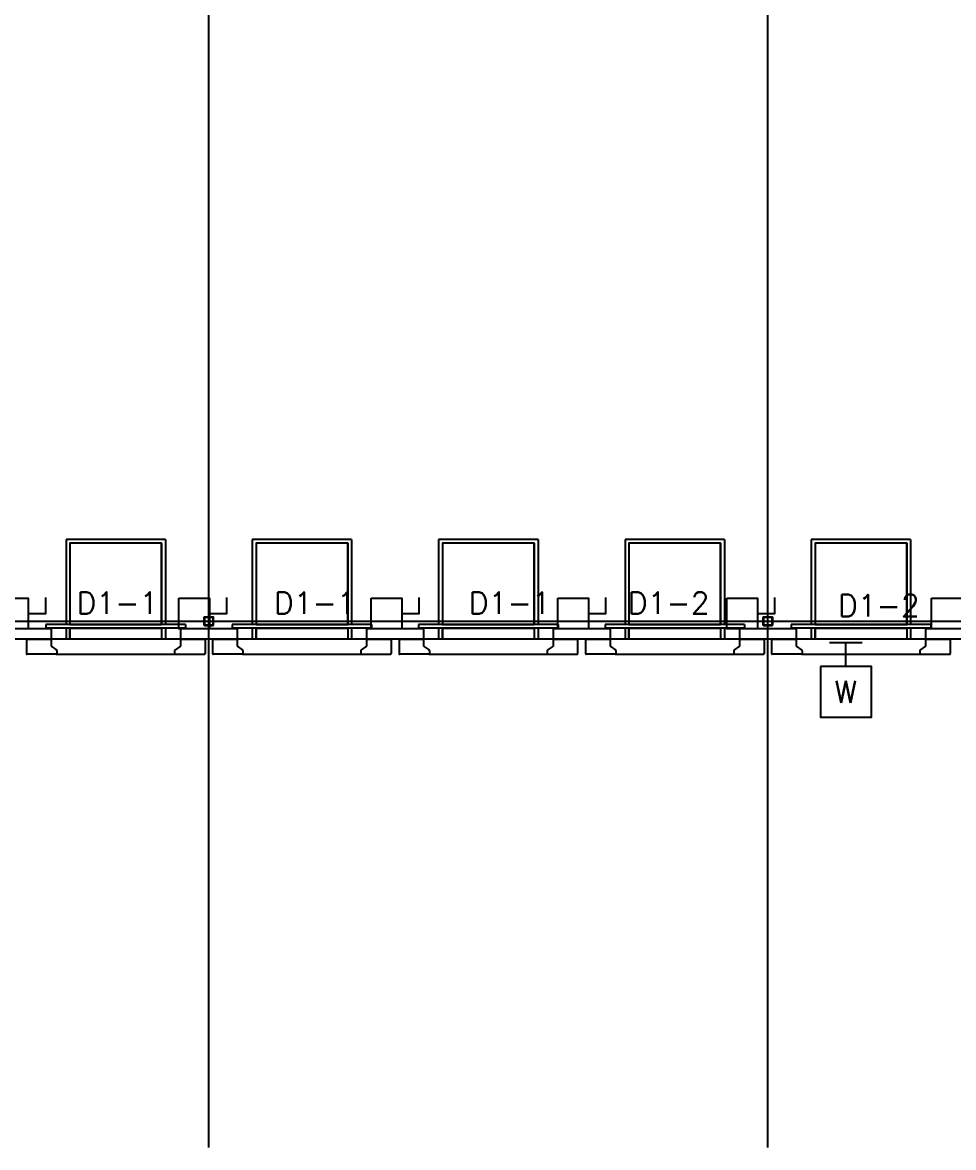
# Model space of a CAD drawing. Header units: millimetres. Extents: x 626570 to 643256, y 6233 to 11343.
# Drawn here: x 631704 to 632423, y 6628 to 7497 of the extents above; entities that cross this region are included whole.
import ezdxf
from ezdxf.enums import TextEntityAlignment as Align

# ---------------------------------------------------------------- set-up
doc = ezdxf.new("R2010")
doc.units = ezdxf.units.MM
doc.header["$LTSCALE"] = 4000
doc.header["$MEASUREMENT"] = 0
doc.linetypes.add('DASHDOT', pattern=[1, 0.5, -0.25, 0, -0.25])
doc.layers.get('0').update_dxf_attribs({"linetype": 'CONTINUOUS'})
for name, color, linetype in [('2012-201_DOOR', 4, 'CONTINUOUS'), ('2012-201_LEVELLER', 4, 'CONTINUOUS'), ('2012-201_WALL-CONCRETE', 7, 'CONTINUOUS'), ('2012-201_WALL-FLEXWALL', 7, 'CONTINUOUS'), ('LTG', 6, 'CONTINUOUS'), ('MASTERFOUNDATION_1', 4, 'DASHDOT'), ('MASTERFOUNDATION_25', 7, 'CONTINUOUS'), ('OVERHEAD-DOOR', 4, 'CONTINUOUS'), ('POWER', 3, 'CONTINUOUS')]:
    doc.layers.add(name, color=color, linetype=linetype)
doc.styles.get("Standard").update_dxf_attribs({"font": 'simplex.shx'})

# ---------------------------------------------------------------- blocks, each defined once
blk = doc.blocks.new('WD')
for p, q in [((322, 0), (-322, 0)), ((0, -465), (0, 0))]:
    blk.add_line(p, q)
blk.add_lwpolyline([(-500, -465), (-500, -1465), (500, -1465), (500, -465)], close=True)
blk.add_text('W', height=430).set_placement((0, -965), align=Align.MIDDLE)
blk = doc.blocks.new('SW')
blk.add_lwpolyline([(-300, 600), (300, 600), (300, 0), (-300, 0)], close=True)
blk.add_lwpolyline([(300, 300), (643, 300), (643, 614)])

msp = doc.modelspace()

# ---------------------------------------------------------------- linework, layer by layer
at = {"layer": '2012-201_DOOR', "linetype": 'Continuous'}
for p, q in [((631825.93, 7020.62), (631725.93, 7020.62)), ((631969.75, 7020.62), (631869.75, 7020.62)), ((632113.84, 7020.62), (632013.84, 7020.62)), ((632257.94, 7020.62), (632157.94, 7020.62)), ((632401.76, 7020.62), (632301.76, 7020.62))]:
    msp.add_line(p, q, dxfattribs=at)
at = {"layer": '2012-201_LEVELLER', "linetype": 'Continuous'}
for p, q in [((631814.32, 7097.63), (631737.54, 7097.63)), ((631737.54, 7097.63), (631737.54, 7031.89)), ((631814.32, 7097.63), (631814.32, 7031.89)), ((631958.13, 7097.63), (631881.36, 7097.63)), ((631881.36, 7097.63), (631881.36, 7031.89)), ((631958.13, 7097.63), (631958.13, 7031.89)), ((632102.23, 7097.63), (632025.46, 7097.63)), ((632025.46, 7097.63), (632025.46, 7031.89)), ((632102.23, 7097.63), (632102.23, 7031.89)), ((632246.32, 7097.63), (632169.55, 7097.63)), ((632169.55, 7097.63), (632169.55, 7031.89)), ((632246.32, 7097.63), (632246.32, 7031.89)), ((632390.14, 7097.63), (632313.37, 7097.63)), ((632313.37, 7097.63), (632313.37, 7031.89)), ((632390.14, 7097.63), (632390.14, 7031.89)), ((631811.36, 7094.68), (631740.5, 7094.68)), ((631740.5, 7094.68), (631740.5, 7031.89)), ((631811.36, 7094.68), (631811.36, 7031.89)), ((631955.18, 7094.68), (631884.32, 7094.68)), ((631884.32, 7094.68), (631884.32, 7031.89)), ((631955.18, 7094.68), (631955.18, 7031.89)), ((632099.28, 7094.68), (632028.41, 7094.68)), ((632028.41, 7094.68), (632028.41, 7031.89)), ((632099.28, 7094.68), (632099.28, 7031.89)), ((632243.37, 7094.68), (632172.5, 7094.68)), ((632172.5, 7094.68), (632172.5, 7031.89)), ((632243.37, 7094.68), (632243.37, 7031.89)), ((632387.19, 7094.68), (632316.32, 7094.68)), ((632316.32, 7094.68), (632316.32, 7031.89)), ((632387.19, 7094.68), (632387.19, 7031.89)), ((631737.54, 7028.94), (631737.54, 7020.62)), ((631740.5, 7028.94), (631740.5, 7020.62)), ((631811.36, 7028.94), (631811.36, 7020.62)), ((631814.32, 7028.94), (631814.32, 7020.62)), ((631881.36, 7028.94), (631881.36, 7020.62)), ((631884.32, 7028.94), (631884.32, 7020.62)), ((631955.18, 7028.94), (631955.18, 7020.62)), ((631958.13, 7028.94), (631958.13, 7020.62)), ((632025.46, 7028.94), (632025.46, 7020.62)), ((632028.41, 7028.94), (632028.41, 7020.62)), ((632099.28, 7028.94), (632099.28, 7020.62)), ((632102.23, 7028.94), (632102.23, 7020.62)), ((632169.55, 7028.94), (632169.55, 7020.62)), ((632172.5, 7028.94), (632172.5, 7020.62)), ((632243.37, 7028.94), (632243.37, 7020.62)), ((632246.32, 7028.94), (632246.32, 7020.62)), ((632313.37, 7028.94), (632313.37, 7020.62)), ((632316.32, 7028.94), (632316.32, 7020.62)), ((632387.19, 7028.94), (632387.19, 7020.62)), ((632390.14, 7028.94), (632390.14, 7020.62)), ((631811.36, 7020.62), (631740.5, 7020.62)), ((631955.18, 7020.62), (631884.32, 7020.62)), ((632099.28, 7020.62), (632028.41, 7020.62)), ((632243.37, 7020.62), (632172.5, 7020.62)), ((632387.19, 7020.62), (632316.32, 7020.62))]:
    msp.add_line(p, q, dxfattribs=at)
at = {"layer": '2012-201_LEVELLER', "linetype": 'Continuous', "flags": 128}
for points in [[(631811.36, 7031.89), (631811.36, 7094.68), (631740.5, 7094.68), (631740.5, 7031.89), (631811.36, 7031.89)], [(631955.18, 7031.89), (631955.18, 7094.68), (631884.32, 7094.68), (631884.32, 7031.89), (631955.18, 7031.89)], [(632099.28, 7031.89), (632099.28, 7094.68), (632028.41, 7094.68), (632028.41, 7031.89), (632099.28, 7031.89)], [(632243.37, 7031.89), (632243.37, 7094.68), (632172.5, 7094.68), (632172.5, 7031.89), (632243.37, 7031.89)], [(632387.19, 7031.89), (632387.19, 7094.68), (632316.32, 7094.68), (632316.32, 7031.89), (632387.19, 7031.89)], [(631811.36, 7028.94), (631811.36, 7020.62), (631740.5, 7020.62), (631740.5, 7028.94), (631811.36, 7028.94)], [(631955.18, 7028.94), (631955.18, 7020.62), (631884.32, 7020.62), (631884.32, 7028.94), (631955.18, 7028.94)], [(632099.28, 7028.94), (632099.28, 7020.62), (632028.41, 7020.62), (632028.41, 7028.94), (632099.28, 7028.94)], [(632243.37, 7028.94), (632243.37, 7020.62), (632172.5, 7020.62), (632172.5, 7028.94), (632243.37, 7028.94)], [(632387.19, 7028.94), (632387.19, 7020.62), (632316.32, 7020.62), (632316.32, 7028.94), (632387.19, 7028.94)]]:
    msp.add_lwpolyline(points, close=True, dxfattribs=at)
at = {"layer": '2012-201_WALL-CONCRETE', "linetype": 'Continuous'}
for p, q in [((631706.93, 7020.62), (631725.93, 7020.62)), ((631706.93, 7020.62), (631706.93, 7009.31)), ((631725.93, 7020.62), (631725.93, 7015.02)), ((631825.93, 7020.62), (631844.93, 7020.62)), ((631825.93, 7020.62), (631825.93, 7015.02)), ((631844.93, 7020.62), (631844.93, 7009.31)), ((631850.75, 7020.62), (631869.75, 7020.62)), ((631850.75, 7020.62), (631850.75, 7009.31)), ((631869.75, 7020.62), (631869.75, 7015.02)), ((631969.75, 7020.62), (631988.75, 7020.62)), ((631969.75, 7020.62), (631969.75, 7015.02)), ((631988.75, 7020.62), (631988.75, 7009.31)), ((631994.84, 7020.62), (632013.84, 7020.62)), ((631994.84, 7020.62), (631994.84, 7009.31)), ((632013.84, 7020.62), (632013.84, 7015.02)), ((632113.84, 7020.62), (632132.84, 7020.62)), ((632113.84, 7020.62), (632113.84, 7015.02)), ((632132.84, 7020.62), (632132.84, 7009.31)), ((632138.94, 7020.62), (632157.94, 7020.62)), ((632138.94, 7020.62), (632138.94, 7009.31)), ((632157.94, 7020.62), (632157.94, 7015.02)), ((632257.94, 7020.62), (632276.94, 7020.62)), ((632257.94, 7020.62), (632257.94, 7015.02)), ((632276.94, 7020.62), (632276.94, 7009.31)), ((632282.76, 7020.62), (632301.76, 7020.62)), ((632282.76, 7020.62), (632282.76, 7009.31)), ((632301.76, 7020.62), (632301.76, 7015.02)), ((632401.76, 7020.62), (632420.76, 7020.62)), ((632401.76, 7020.62), (632401.76, 7015.02)), ((632420.76, 7020.62), (632420.76, 7009.31)), ((631725.93, 7015.02), (631730.35, 7011.89)), ((631730.43, 7011.62), (631730.43, 7009.31)), ((631821.43, 7011.62), (631821.43, 7009.31)), ((631825.93, 7015.02), (631821.51, 7011.89)), ((631869.75, 7015.02), (631874.17, 7011.89)), ((631874.25, 7011.62), (631874.25, 7009.31)), ((631965.25, 7011.62), (631965.25, 7009.31)), ((631969.75, 7015.02), (631965.33, 7011.89)), ((632013.84, 7015.02), (632018.26, 7011.89)), ((632018.34, 7011.62), (632018.34, 7009.31)), ((632109.34, 7011.62), (632109.34, 7009.31)), ((632113.84, 7015.02), (632109.42, 7011.89)), ((632157.94, 7015.02), (632162.36, 7011.89)), ((632162.44, 7011.62), (632162.44, 7009.31)), ((632253.44, 7011.62), (632253.44, 7009.31)), ((632257.94, 7015.02), (632253.52, 7011.89)), ((632301.76, 7015.02), (632306.18, 7011.89)), ((632306.26, 7011.62), (632306.26, 7009.31)), ((632397.26, 7011.62), (632397.26, 7009.31)), ((632401.76, 7015.02), (632397.34, 7011.89)), ((631729.94, 7008.81), (631707.42, 7008.81)), ((631729.94, 7008.81), (631821.92, 7008.81)), ((631821.92, 7008.81), (631844.44, 7008.81)), ((631873.76, 7008.81), (631851.24, 7008.81)), ((631873.76, 7008.81), (631965.74, 7008.81)), ((631965.74, 7008.81), (631988.26, 7008.81)), ((632017.85, 7008.81), (631995.34, 7008.81)), ((632017.85, 7008.81), (632109.84, 7008.81)), ((632109.84, 7008.81), (632132.35, 7008.81)), ((632161.95, 7008.81), (632139.43, 7008.81)), ((632161.95, 7008.81), (632253.93, 7008.81)), ((632253.93, 7008.81), (632276.45, 7008.81)), ((632305.76, 7008.81), (632283.25, 7008.81)), ((632305.76, 7008.81), (632397.75, 7008.81)), ((632397.75, 7008.81), (632420.26, 7008.81))]:
    msp.add_line(p, q, dxfattribs=at)
for centre, start, end in [((631729.94, 7011.62), 0, 33.15), ((631821.92, 7011.62), 146.85, 180), ((631873.76, 7011.62), 0, 33.15), ((631965.74, 7011.62), 146.85, 180), ((632017.85, 7011.62), 0, 33.15), ((632109.84, 7011.62), 146.85, 180), ((632161.95, 7011.62), 0, 33.15), ((632253.93, 7011.62), 146.85, 180), ((632305.76, 7011.62), 0, 33.15), ((632397.75, 7011.62), 146.85, 180), ((631707.42, 7009.31), 180, 270), ((631729.94, 7009.31), 270, 0), ((631821.92, 7009.31), 180, 270), ((631844.44, 7009.31), 270, 0), ((631851.24, 7009.31), 180, 270), ((631873.76, 7009.31), 270, 0), ((631965.74, 7009.31), 180, 270), ((631988.26, 7009.31), 270, 0), ((631995.34, 7009.31), 180, 270), ((632017.85, 7009.31), 270, 0), ((632109.84, 7009.31), 180, 270), ((632132.35, 7009.31), 270, 0), ((632139.43, 7009.31), 180, 270), ((632161.95, 7009.31), 270, 0), ((632253.93, 7009.31), 180, 270), ((632276.45, 7009.31), 270, 0), ((632283.25, 7009.31), 180, 270), ((632305.76, 7009.31), 270, 0), ((632397.75, 7009.31), 180, 270), ((632420.26, 7009.31), 270, 0)]:
    msp.add_arc(centre, 0.492, start, end, dxfattribs=at)
at = {"layer": '2012-201_WALL-FLEXWALL', "linetype": 'Continuous'}
for p, q in [((631725.93, 7028.5), (631681.84, 7028.5)), ((631725.93, 7028.5), (631725.93, 7020.62)), ((631825.93, 7028.5), (631825.93, 7020.62)), ((631869.75, 7028.5), (631825.93, 7028.5)), ((631869.75, 7028.5), (631869.75, 7020.62)), ((631969.75, 7028.5), (631969.75, 7020.62)), ((632013.84, 7028.5), (631969.75, 7028.5)), ((632013.84, 7028.5), (632013.84, 7020.62)), ((632157.94, 7028.5), (632113.84, 7028.5)), ((632113.84, 7028.5), (632113.84, 7020.62)), ((632157.94, 7028.5), (632157.94, 7020.62)), ((632301.76, 7028.5), (632257.94, 7028.5)), ((632257.94, 7028.5), (632257.94, 7020.62)), ((632301.76, 7028.5), (632301.76, 7020.62)), ((632401.76, 7028.5), (632401.76, 7020.62)), ((632445.85, 7028.5), (632401.76, 7028.5)), ((631725.93, 7020.62), (631681.84, 7020.62)), ((631869.75, 7020.62), (631825.93, 7020.62)), ((632013.84, 7020.62), (631969.75, 7020.62)), ((632157.94, 7020.62), (632113.84, 7020.62)), ((632301.76, 7020.62), (632257.94, 7020.62)), ((632445.85, 7020.62), (632401.76, 7020.62))]:
    msp.add_line(p, q, dxfattribs=at)
at = {"layer": 'MASTERFOUNDATION_1', "linetype": 'DASHDOT'}
for p, q in [((631847.84, 6627.53), (631847.84, 11123.23)), ((632279.85, 6627.53), (632279.85, 11123.23)), ((626794.05, 7034.4), (643036.08, 7034.4))]:
    msp.add_line(p, q, dxfattribs=at)
at = {"layer": 'MASTERFOUNDATION_25', "linetype": 'Continuous', "flags": 128}
for points in [[(631844.96, 7037.9), (631850.72, 7037.9), (631850.74, 7037.9), (631850.76, 7037.9), (631850.78, 7037.9), (631850.8, 7037.9), (631850.83, 7037.89), (631850.85, 7037.89), (631850.87, 7037.89), (631850.89, 7037.88), (631850.91, 7037.87), (631850.93, 7037.87), (631850.95, 7037.86), (631850.97, 7037.85), (631850.99, 7037.84), (631851.01, 7037.83), (631851.03, 7037.82), (631851.05, 7037.81), (631851.07, 7037.8), (631851.08, 7037.78), (631851.1, 7037.77), (631851.12, 7037.76), (631851.13, 7037.74), (631851.15, 7037.73), (631851.16, 7037.71), (631851.18, 7037.7), (631851.19, 7037.68), (631851.21, 7037.66), (631851.22, 7037.65), (631851.23, 7037.63), (631851.24, 7037.61), (631851.26, 7037.59), (631851.27, 7037.57), (631851.28, 7037.55), (631851.29, 7037.53), (631851.29, 7037.51), (631851.3, 7037.49), (631851.31, 7037.47), (631851.32, 7037.45), (631851.32, 7037.43), (631851.33, 7037.41), (631851.33, 7037.39), (631851.33, 7037.37), (631851.34, 7037.35), (631851.34, 7037.33), (631851.34, 7037.3), (631851.34, 7037.28), (631851.34, 7031.53), (631851.34, 7031.5), (631851.34, 7031.48), (631851.34, 7031.46), (631851.33, 7031.44), (631851.33, 7031.42), (631851.33, 7031.4), (631851.32, 7031.37), (631851.32, 7031.35), (631851.31, 7031.33), (631851.3, 7031.31), (631851.29, 7031.29), (631851.29, 7031.27), (631851.28, 7031.25), (631851.27, 7031.23), (631851.26, 7031.21), (631851.24, 7031.2), (631851.23, 7031.18), (631851.22, 7031.16), (631851.21, 7031.14), (631851.19, 7031.13), (631851.18, 7031.11), (631851.16, 7031.09), (631851.15, 7031.08), (631851.13, 7031.06), (631851.12, 7031.05), (631851.1, 7031.04), (631851.08, 7031.02), (631851.07, 7031.01), (631851.05, 7031), (631851.03, 7030.99), (631851.01, 7030.98), (631850.99, 7030.97), (631850.97, 7030.96), (631850.95, 7030.95), (631850.93, 7030.94), (631850.91, 7030.93), (631850.89, 7030.93), (631850.87, 7030.92), (631850.85, 7030.92), (631850.83, 7030.91), (631850.8, 7030.91), (631850.78, 7030.91), (631850.76, 7030.9), (631850.74, 7030.9), (631850.72, 7030.9), (631844.96, 7030.9), (631844.94, 7030.9), (631844.92, 7030.9), (631844.9, 7030.91), (631844.87, 7030.91), (631844.85, 7030.91), (631844.83, 7030.92), (631844.81, 7030.92), (631844.79, 7030.93), (631844.77, 7030.93), (631844.75, 7030.94), (631844.73, 7030.95), (631844.71, 7030.96), (631844.69, 7030.97), (631844.67, 7030.98), (631844.65, 7030.99), (631844.63, 7031), (631844.61, 7031.01), (631844.6, 7031.02), (631844.58, 7031.04), (631844.56, 7031.05), (631844.54, 7031.06), (631844.53, 7031.08), (631844.51, 7031.09), (631844.5, 7031.11), (631844.48, 7031.13), (631844.47, 7031.14), (631844.46, 7031.16), (631844.45, 7031.18), (631844.43, 7031.2), (631844.42, 7031.21), (631844.41, 7031.23), (631844.4, 7031.25), (631844.39, 7031.27), (631844.38, 7031.29), (631844.38, 7031.31), (631844.37, 7031.33), (631844.36, 7031.35), (631844.36, 7031.37), (631844.35, 7031.4), (631844.35, 7031.42), (631844.35, 7031.44), (631844.34, 7031.46), (631844.34, 7031.48), (631844.34, 7031.5), (631844.34, 7031.53), (631844.34, 7037.28), (631844.34, 7037.3), (631844.34, 7037.33), (631844.34, 7037.35), (631844.35, 7037.37), (631844.35, 7037.39), (631844.35, 7037.41), (631844.36, 7037.43), (631844.36, 7037.45), (631844.37, 7037.47), (631844.38, 7037.49), (631844.38, 7037.51), (631844.39, 7037.53), (631844.4, 7037.55), (631844.41, 7037.57), (631844.42, 7037.59), (631844.43, 7037.61), (631844.45, 7037.63), (631844.46, 7037.65), (631844.47, 7037.66), (631844.48, 7037.68), (631844.5, 7037.7), (631844.51, 7037.71), (631844.53, 7037.73), (631844.54, 7037.74), (631844.56, 7037.76), (631844.58, 7037.77), (631844.6, 7037.78), (631844.61, 7037.8), (631844.63, 7037.81), (631844.65, 7037.82), (631844.67, 7037.83), (631844.69, 7037.84), (631844.71, 7037.85), (631844.73, 7037.86), (631844.75, 7037.87), (631844.77, 7037.87), (631844.79, 7037.88), (631844.81, 7037.89), (631844.83, 7037.89), (631844.85, 7037.89), (631844.87, 7037.9), (631844.9, 7037.9), (631844.92, 7037.9), (631844.94, 7037.9), (631844.96, 7037.9)], [(631844.96, 7037.59), (631850.72, 7037.59), (631850.73, 7037.59), (631850.74, 7037.59), (631850.75, 7037.59), (631850.76, 7037.59), (631850.77, 7037.59), (631850.78, 7037.58), (631850.79, 7037.58), (631850.8, 7037.58), (631850.81, 7037.58), (631850.82, 7037.57), (631850.83, 7037.57), (631850.84, 7037.56), (631850.85, 7037.56), (631850.86, 7037.55), (631850.87, 7037.55), (631850.88, 7037.54), (631850.89, 7037.54), (631850.9, 7037.53), (631850.91, 7037.53), (631850.92, 7037.52), (631850.92, 7037.51), (631850.93, 7037.5), (631850.94, 7037.5), (631850.95, 7037.49), (631850.95, 7037.48), (631850.96, 7037.47), (631850.97, 7037.46), (631850.97, 7037.45), (631850.98, 7037.45), (631850.98, 7037.44), (631850.99, 7037.43), (631850.99, 7037.42), (631851, 7037.41), (631851, 7037.4), (631851.01, 7037.39), (631851.01, 7037.38), (631851.01, 7037.37), (631851.02, 7037.36), (631851.02, 7037.35), (631851.02, 7037.34), (631851.02, 7037.32), (631851.02, 7037.31), (631851.03, 7037.3), (631851.03, 7037.29), (631851.03, 7037.28), (631851.03, 7031.53), (631851.03, 7031.51), (631851.03, 7031.5), (631851.02, 7031.49), (631851.02, 7031.48), (631851.02, 7031.47), (631851.02, 7031.46), (631851.02, 7031.45), (631851.01, 7031.44), (631851.01, 7031.43), (631851.01, 7031.42), (631851, 7031.41), (631851, 7031.4), (631850.99, 7031.39), (631850.99, 7031.38), (631850.98, 7031.37), (631850.98, 7031.36), (631850.97, 7031.35), (631850.97, 7031.34), (631850.96, 7031.34), (631850.95, 7031.33), (631850.95, 7031.32), (631850.94, 7031.31), (631850.93, 7031.3), (631850.92, 7031.3), (631850.92, 7031.29), (631850.91, 7031.28), (631850.9, 7031.28), (631850.89, 7031.27), (631850.88, 7031.26), (631850.87, 7031.26), (631850.86, 7031.25), (631850.85, 7031.25), (631850.84, 7031.24), (631850.83, 7031.24), (631850.82, 7031.24), (631850.81, 7031.23), (631850.8, 7031.23), (631850.79, 7031.23), (631850.78, 7031.22), (631850.77, 7031.22), (631850.76, 7031.22), (631850.75, 7031.22), (631850.74, 7031.22), (631850.73, 7031.22), (631850.72, 7031.22), (631844.96, 7031.22), (631844.95, 7031.22), (631844.94, 7031.22), (631844.93, 7031.22), (631844.92, 7031.22), (631844.91, 7031.22), (631844.9, 7031.22), (631844.89, 7031.23), (631844.88, 7031.23), (631844.87, 7031.23), (631844.86, 7031.24), (631844.85, 7031.24), (631844.84, 7031.24), (631844.83, 7031.25), (631844.82, 7031.25), (631844.81, 7031.26), (631844.8, 7031.26), (631844.79, 7031.27), (631844.78, 7031.28), (631844.77, 7031.28), (631844.76, 7031.29), (631844.75, 7031.3), (631844.75, 7031.3), (631844.74, 7031.31), (631844.73, 7031.32), (631844.72, 7031.33), (631844.72, 7031.34), (631844.71, 7031.34), (631844.7, 7031.35), (631844.7, 7031.36), (631844.69, 7031.37), (631844.69, 7031.38), (631844.68, 7031.39), (631844.68, 7031.4), (631844.67, 7031.41), (631844.67, 7031.42), (631844.67, 7031.43), (631844.66, 7031.44), (631844.66, 7031.45), (631844.66, 7031.46), (631844.66, 7031.47), (631844.66, 7031.48), (631844.65, 7031.49), (631844.65, 7031.5), (631844.65, 7031.51), (631844.65, 7031.53), (631844.65, 7037.28), (631844.65, 7037.29), (631844.65, 7037.3), (631844.65, 7037.31), (631844.66, 7037.32), (631844.66, 7037.34), (631844.66, 7037.35), (631844.66, 7037.36), (631844.66, 7037.37), (631844.67, 7037.38), (631844.67, 7037.39), (631844.67, 7037.4), (631844.68, 7037.41), (631844.68, 7037.42), (631844.69, 7037.43), (631844.69, 7037.44), (631844.7, 7037.45), (631844.7, 7037.45), (631844.71, 7037.46), (631844.72, 7037.47), (631844.72, 7037.48), (631844.73, 7037.49), (631844.74, 7037.5), (631844.75, 7037.5), (631844.75, 7037.51), (631844.76, 7037.52), (631844.77, 7037.53), (631844.78, 7037.53), (631844.79, 7037.54), (631844.8, 7037.54), (631844.81, 7037.55), (631844.82, 7037.55), (631844.83, 7037.56), (631844.84, 7037.56), (631844.85, 7037.57), (631844.86, 7037.57), (631844.87, 7037.58), (631844.88, 7037.58), (631844.89, 7037.58), (631844.9, 7037.58), (631844.91, 7037.59), (631844.92, 7037.59), (631844.93, 7037.59), (631844.94, 7037.59), (631844.95, 7037.59), (631844.96, 7037.59)], [(632276.97, 7037.9), (632282.73, 7037.9), (632282.75, 7037.9), (632282.77, 7037.9), (632282.79, 7037.9), (632282.81, 7037.9), (632282.83, 7037.89), (632282.85, 7037.89), (632282.88, 7037.89), (632282.9, 7037.88), (632282.92, 7037.87), (632282.94, 7037.87), (632282.96, 7037.86), (632282.98, 7037.85), (632283, 7037.84), (632283.02, 7037.83), (632283.04, 7037.82), (632283.05, 7037.81), (632283.07, 7037.8), (632283.09, 7037.78), (632283.11, 7037.77), (632283.12, 7037.76), (632283.14, 7037.74), (632283.16, 7037.73), (632283.17, 7037.71), (632283.19, 7037.7), (632283.2, 7037.68), (632283.22, 7037.66), (632283.23, 7037.65), (632283.24, 7037.63), (632283.25, 7037.61), (632283.26, 7037.59), (632283.27, 7037.57), (632283.28, 7037.55), (632283.29, 7037.53), (632283.3, 7037.51), (632283.31, 7037.49), (632283.32, 7037.47), (632283.32, 7037.45), (632283.33, 7037.43), (632283.33, 7037.41), (632283.34, 7037.39), (632283.34, 7037.37), (632283.34, 7037.35), (632283.35, 7037.33), (632283.35, 7037.3), (632283.35, 7037.28), (632283.35, 7031.53), (632283.35, 7031.5), (632283.35, 7031.48), (632283.34, 7031.46), (632283.34, 7031.44), (632283.34, 7031.42), (632283.33, 7031.4), (632283.33, 7031.37), (632283.32, 7031.35), (632283.32, 7031.33), (632283.31, 7031.31), (632283.3, 7031.29), (632283.29, 7031.27), (632283.28, 7031.25), (632283.27, 7031.23), (632283.26, 7031.21), (632283.25, 7031.2), (632283.24, 7031.18), (632283.23, 7031.16), (632283.22, 7031.14), (632283.2, 7031.13), (632283.19, 7031.11), (632283.17, 7031.09), (632283.16, 7031.08), (632283.14, 7031.06), (632283.12, 7031.05), (632283.11, 7031.04), (632283.09, 7031.02), (632283.07, 7031.01), (632283.05, 7031), (632283.04, 7030.99), (632283.02, 7030.98), (632283, 7030.97), (632282.98, 7030.96), (632282.96, 7030.95), (632282.94, 7030.94), (632282.92, 7030.93), (632282.9, 7030.93), (632282.88, 7030.92), (632282.85, 7030.92), (632282.83, 7030.91), (632282.81, 7030.91), (632282.79, 7030.91), (632282.77, 7030.9), (632282.75, 7030.9), (632282.73, 7030.9), (632276.97, 7030.9), (632276.95, 7030.9), (632276.93, 7030.9), (632276.9, 7030.91), (632276.88, 7030.91), (632276.86, 7030.91), (632276.84, 7030.92), (632276.82, 7030.92), (632276.8, 7030.93), (632276.78, 7030.93), (632276.76, 7030.94), (632276.74, 7030.95), (632276.72, 7030.96), (632276.7, 7030.97), (632276.68, 7030.98), (632276.66, 7030.99), (632276.64, 7031), (632276.62, 7031.01), (632276.6, 7031.02), (632276.59, 7031.04), (632276.57, 7031.05), (632276.55, 7031.06), (632276.54, 7031.08), (632276.52, 7031.09), (632276.51, 7031.11), (632276.49, 7031.13), (632276.48, 7031.14), (632276.47, 7031.16), (632276.45, 7031.18), (632276.44, 7031.2), (632276.43, 7031.21), (632276.42, 7031.23), (632276.41, 7031.25), (632276.4, 7031.27), (632276.39, 7031.29), (632276.38, 7031.31), (632276.38, 7031.33), (632276.37, 7031.35), (632276.37, 7031.37), (632276.36, 7031.4), (632276.36, 7031.42), (632276.35, 7031.44), (632276.35, 7031.46), (632276.35, 7031.48), (632276.35, 7031.5), (632276.35, 7031.53), (632276.35, 7037.28), (632276.35, 7037.3), (632276.35, 7037.33), (632276.35, 7037.35), (632276.35, 7037.37), (632276.36, 7037.39), (632276.36, 7037.41), (632276.37, 7037.43), (632276.37, 7037.45), (632276.38, 7037.47), (632276.38, 7037.49), (632276.39, 7037.51), (632276.4, 7037.53), (632276.41, 7037.55), (632276.42, 7037.57), (632276.43, 7037.59), (632276.44, 7037.61), (632276.45, 7037.63), (632276.47, 7037.65), (632276.48, 7037.66), (632276.49, 7037.68), (632276.51, 7037.7), (632276.52, 7037.71), (632276.54, 7037.73), (632276.55, 7037.74), (632276.57, 7037.76), (632276.59, 7037.77), (632276.6, 7037.78), (632276.62, 7037.8), (632276.64, 7037.81), (632276.66, 7037.82), (632276.68, 7037.83), (632276.7, 7037.84), (632276.72, 7037.85), (632276.74, 7037.86), (632276.76, 7037.87), (632276.78, 7037.87), (632276.8, 7037.88), (632276.82, 7037.89), (632276.84, 7037.89), (632276.86, 7037.89), (632276.88, 7037.9), (632276.9, 7037.9), (632276.93, 7037.9), (632276.95, 7037.9), (632276.97, 7037.9)], [(632276.97, 7037.59), (632282.73, 7037.59), (632282.74, 7037.59), (632282.75, 7037.59), (632282.76, 7037.59), (632282.77, 7037.59), (632282.78, 7037.59), (632282.79, 7037.58), (632282.8, 7037.58), (632282.81, 7037.58), (632282.82, 7037.58), (632282.83, 7037.57), (632282.84, 7037.57), (632282.85, 7037.56), (632282.86, 7037.56), (632282.87, 7037.55), (632282.88, 7037.55), (632282.89, 7037.54), (632282.9, 7037.54), (632282.91, 7037.53), (632282.92, 7037.53), (632282.92, 7037.52), (632282.93, 7037.51), (632282.94, 7037.5), (632282.95, 7037.5), (632282.95, 7037.49), (632282.96, 7037.48), (632282.97, 7037.47), (632282.98, 7037.46), (632282.98, 7037.45), (632282.99, 7037.45), (632282.99, 7037.44), (632283, 7037.43), (632283, 7037.42), (632283.01, 7037.41), (632283.01, 7037.4), (632283.02, 7037.39), (632283.02, 7037.38), (632283.02, 7037.37), (632283.02, 7037.36), (632283.03, 7037.35), (632283.03, 7037.34), (632283.03, 7037.32), (632283.03, 7037.31), (632283.03, 7037.3), (632283.03, 7037.29), (632283.03, 7037.28), (632283.03, 7031.53), (632283.03, 7031.51), (632283.03, 7031.5), (632283.03, 7031.49), (632283.03, 7031.48), (632283.03, 7031.47), (632283.03, 7031.46), (632283.02, 7031.45), (632283.02, 7031.44), (632283.02, 7031.43), (632283.02, 7031.42), (632283.01, 7031.41), (632283.01, 7031.4), (632283, 7031.39), (632283, 7031.38), (632282.99, 7031.37), (632282.99, 7031.36), (632282.98, 7031.35), (632282.98, 7031.34), (632282.97, 7031.34), (632282.96, 7031.33), (632282.95, 7031.32), (632282.95, 7031.31), (632282.94, 7031.3), (632282.93, 7031.3), (632282.92, 7031.29), (632282.92, 7031.28), (632282.91, 7031.28), (632282.9, 7031.27), (632282.89, 7031.26), (632282.88, 7031.26), (632282.87, 7031.25), (632282.86, 7031.25), (632282.85, 7031.24), (632282.84, 7031.24), (632282.83, 7031.24), (632282.82, 7031.23), (632282.81, 7031.23), (632282.8, 7031.23), (632282.79, 7031.22), (632282.78, 7031.22), (632282.77, 7031.22), (632282.76, 7031.22), (632282.75, 7031.22), (632282.74, 7031.22), (632282.73, 7031.22), (632276.97, 7031.22), (632276.96, 7031.22), (632276.95, 7031.22), (632276.94, 7031.22), (632276.93, 7031.22), (632276.91, 7031.22), (632276.9, 7031.22), (632276.89, 7031.23), (632276.88, 7031.23), (632276.87, 7031.23), (632276.86, 7031.24), (632276.85, 7031.24), (632276.84, 7031.24), (632276.83, 7031.25), (632276.82, 7031.25), (632276.81, 7031.26), (632276.81, 7031.26), (632276.8, 7031.27), (632276.79, 7031.28), (632276.78, 7031.28), (632276.77, 7031.29), (632276.76, 7031.3), (632276.75, 7031.3), (632276.75, 7031.31), (632276.74, 7031.32), (632276.73, 7031.33), (632276.73, 7031.34), (632276.72, 7031.34), (632276.71, 7031.35), (632276.71, 7031.36), (632276.7, 7031.37), (632276.7, 7031.38), (632276.69, 7031.39), (632276.69, 7031.4), (632276.68, 7031.41), (632276.68, 7031.42), (632276.68, 7031.43), (632276.67, 7031.44), (632276.67, 7031.45), (632276.67, 7031.46), (632276.66, 7031.47), (632276.66, 7031.48), (632276.66, 7031.49), (632276.66, 7031.5), (632276.66, 7031.51), (632276.66, 7031.53), (632276.66, 7037.28), (632276.66, 7037.29), (632276.66, 7037.3), (632276.66, 7037.31), (632276.66, 7037.32), (632276.66, 7037.34), (632276.67, 7037.35), (632276.67, 7037.36), (632276.67, 7037.37), (632276.68, 7037.38), (632276.68, 7037.39), (632276.68, 7037.4), (632276.69, 7037.41), (632276.69, 7037.42), (632276.7, 7037.43), (632276.7, 7037.44), (632276.71, 7037.45), (632276.71, 7037.45), (632276.72, 7037.46), (632276.73, 7037.47), (632276.73, 7037.48), (632276.74, 7037.49), (632276.75, 7037.5), (632276.75, 7037.5), (632276.76, 7037.51), (632276.77, 7037.52), (632276.78, 7037.53), (632276.79, 7037.53), (632276.8, 7037.54), (632276.81, 7037.54), (632276.81, 7037.55), (632276.82, 7037.55), (632276.83, 7037.56), (632276.84, 7037.56), (632276.85, 7037.57), (632276.86, 7037.57), (632276.87, 7037.58), (632276.88, 7037.58), (632276.89, 7037.58), (632276.9, 7037.58), (632276.91, 7037.59), (632276.93, 7037.59), (632276.94, 7037.59), (632276.95, 7037.59), (632276.96, 7037.59), (632276.97, 7037.59)]]:
    msp.add_lwpolyline(points, close=True, dxfattribs=at)
at = {"layer": 'OVERHEAD-DOOR', "linetype": 'Continuous'}
for p, q in [((631829.87, 7031.89), (631721.99, 7031.89)), ((631721.99, 7031.89), (631721.99, 7028.94)), ((631829.87, 7028.94), (631721.99, 7028.94)), ((631829.87, 7031.89), (631829.87, 7028.94)), ((631865.81, 7031.89), (631865.81, 7028.94)), ((631973.69, 7031.89), (631865.81, 7031.89)), ((631973.69, 7028.94), (631865.81, 7028.94)), ((631973.69, 7031.89), (631973.69, 7028.94)), ((632009.91, 7031.89), (632009.91, 7028.94)), ((632117.78, 7031.89), (632009.91, 7031.89)), ((632117.78, 7028.94), (632009.91, 7028.94)), ((632117.78, 7031.89), (632117.78, 7028.94)), ((632154, 7031.89), (632154, 7028.94)), ((632261.87, 7031.89), (632154, 7031.89)), ((632261.87, 7028.94), (632154, 7028.94)), ((632261.87, 7031.89), (632261.87, 7028.94)), ((632297.82, 7031.89), (632297.82, 7028.94)), ((632405.69, 7031.89), (632297.82, 7031.89)), ((632405.69, 7028.94), (632297.82, 7028.94)), ((632405.69, 7031.89), (632405.69, 7028.94))]:
    msp.add_line(p, q, dxfattribs=at)

# ---------------------------------------------------------------- block references
at = {"layer": 'LTG', "xscale": 0.03937008, "yscale": 0.03937008, "zscale": 0.03937008}
msp.add_blockref('WD', (632340.13, 7017.79), dxfattribs=at)
at = {"layer": 'POWER', "xscale": 0.03937008, "yscale": 0.03937008, "zscale": 0.03937008}
for p in [(631696.49, 7028.5), (631836.45, 7028.5), (631985.11, 7028.5), (632129.4, 7028.5), (632260.03, 7028.5), (632418.02, 7028.5)]:
    msp.add_blockref('SW', p, dxfattribs=at)

# ---------------------------------------------------------------- texts
at = {"layer": 'POWER'}
for s, p in [('D1-1', (631745.69, 7040)), ('D1-1', (631898.24, 7040)), ('D1-1', (632048.8, 7040)), ('D1-2', (632171.63, 7040)), ('D1-2', (632334.08, 7038.02))]:
    msp.add_text(s, height=16.929, dxfattribs=at).set_placement(p)

doc.saveas('drawing.dxf')
